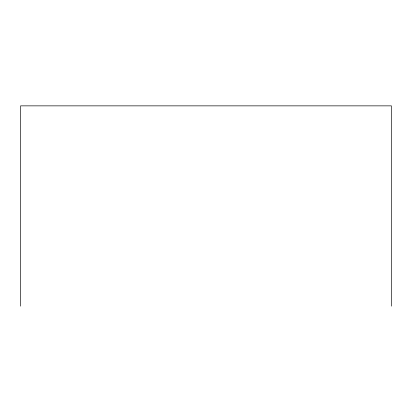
<?xml version="1.0" encoding="UTF-8"?>
<svg xmlns="http://www.w3.org/2000/svg" width="412" height="412" viewBox="0 0 412 412"><rect width="100%" height="100%" fill="white"/><g stroke="black" fill="none" stroke-linecap="round" stroke-linejoin="round"><path stroke-width="0.62" d="M391.4 306.142L391.4 105.858L20.6 105.858L20.6 306.142"/></g></svg>
